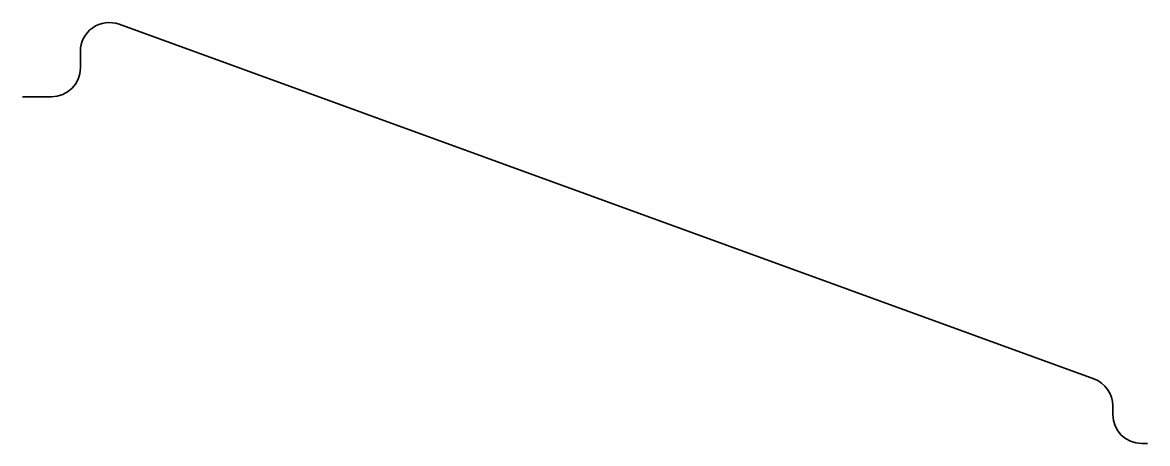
# Model space of a CAD drawing. Header units: millimetres. Extents: x -19.5 to 0, y 0 to 7.3.
import ezdxf

# ---------------------------------------------------------------- set-up
doc = ezdxf.new("R2010")
doc.units = ezdxf.units.MM
doc.layers.add('粗实线层', color=7, linetype='Continuous', lineweight=35)

msp = doc.modelspace()

# ---------------------------------------------------------------- linework, layer by layer
at = {"layer": '粗实线层'}
for p, q in [((-0.929, 1.12), (-17.783, 7.254)), ((-18.454, 6.784), (-18.454, 6.498)), ((-18.954, 5.998), (-19.454, 5.998)), ((-0.6, 0.65), (-0.6, 0.5)), ((-0.1, 0), (0, 0))]:
    msp.add_line(p, q, dxfattribs=at)
for centre, start, end in [((-17.954, 6.784), 70, 180), ((-18.954, 6.498), 270, 360), ((-1.1, 0.65), 0, 70), ((-0.1, 0.5), 180, 270)]:
    msp.add_arc(centre, 0.5, start, end, dxfattribs=at)

doc.saveas('drawing.dxf')
